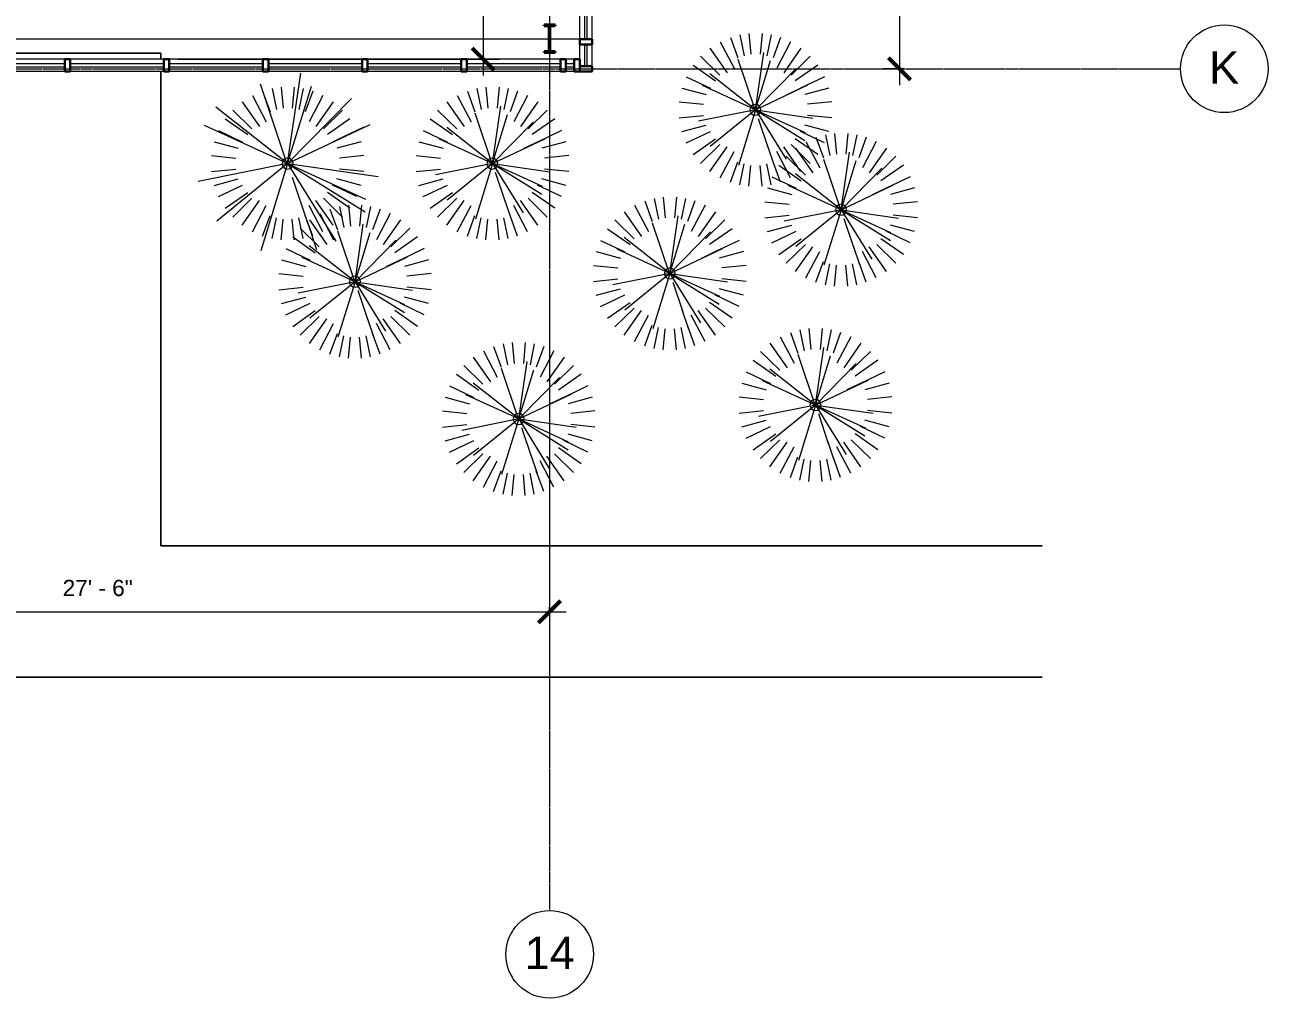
# Model space of a CAD drawing. Header units: inches. Extents: x 30 to 2293, y -1876 to -115.
# Drawn here: x 1838.8 to 2292.6, y -1875.9 to -1520.4 of the extents above; entities that cross this region are included whole.
import ezdxf

# ---------------------------------------------------------------- set-up
doc = ezdxf.new("R2010")
doc.units = ezdxf.units.IN
doc.header["$MEASUREMENT"] = 0
doc.linetypes.add('Grid Line 1_2_', pattern=[0.875, 0.5, -0.125, 0.125, -0.125])
for name, color, linetype, lineweight in [('A-ANNO-DIMS', 211, 'Continuous', 9), ('A-ANNO-DIMS-64', 211, 'Continuous', 9), ('A-GLAZ-CURT', 52, 'Continuous', 9), ('A-GLAZ-CWMG', 51, 'Continuous', 9), ('C-TOPO', 7, 'Continuous', 9), ('L-PLNT', 71, 'Continuous', 9), ('S-COLS', 52, 'Continuous', 9), ('S-GRID', 1, 'Continuous', 9), ('S-GRID-IDEN', 1, 'Continuous', 9)]:
    doc.layers.add(name, color=color, linetype=linetype, lineweight=lineweight)
doc.styles.add('Arial', font='arial.ttf', dxfattribs={"height": 5.901198})
doc.styles.add('Arial_1', font='arial.ttf', dxfattribs={"height": 11.802395})
doc.dimstyles.new('Linear_-_3_32__Arial_2', dxfattribs={"dimscale": 12, "dimtxt": 6, "dimasz": 0.666667, "dimexe": 0.5, "dimexo": 0.333333, "dimgap": 0.333333, "dimtad": 1, "dimdec": 0, "dimzin": 1, "dimdsep": 46, "dimlunit": 4, "dimtxsty": 'Arial', "dimblk1": 'OBLIQUE', "dimblk2": 'OBLIQUE', "dimsah": 1, "dimcen": 0.09, "dimdle": 0.5, "dimazin": 0, "dimtfac": 1, "dimtdec": 4, "dimtix": 1, "dimtmove": 0, "dimatfit": 3, "dimfxl": 1, "dimtvp": 1, "dimfrac": 2, "dimtolj": 1, "dimtzin": 0, "dimarcsym": 2})
doc.dimstyles.new('Linear_-_3_32__Arial_3', dxfattribs={"dimscale": 12, "dimtxt": 6, "dimasz": 0.666667, "dimexe": 0.5, "dimexo": 0.333333, "dimgap": 0.333333, "dimtad": 1, "dimdec": 0, "dimzin": 1, "dimdsep": 46, "dimlunit": 4, "dimtxsty": 'Arial', "dimblk1": 'OBLIQUE', "dimblk2": 'OBLIQUE', "dimsah": 1, "dimcen": 0.09, "dimdle": 0.5, "dimazin": 0, "dimtfac": 1, "dimtdec": 4, "dimtix": 1, "dimtmove": 0, "dimatfit": 3, "dimfxl": 1, "dimtvp": 1, "dimfrac": 2, "dimtolj": 1, "dimtzin": 0, "dimarcsym": 2})

# ---------------------------------------------------------------- blocks, each defined once
blk = doc.blocks.new('System Panel - Exterior Glazing-436193-Floor Plan - Office Annex')
at = {"layer": 'A-GLAZ-CURT', "color": 10, "lineweight": 18}
for p, q in [((17.59375, 1.25), (-17.59375, 1.25)), ((-17.59375, 1.25), (-17.59375, 0.25)), ((-17.59375, 0.25), (17.59375, 0.25)), ((17.59375, 0.25), (17.59375, 1.25))]:
    blk.add_line(p, q, dxfattribs=at)
at = {"layer": 'A-GLAZ-CURT', "color": 130}
for p, q in [((-17.59375, 0.25), (-17.59375, 1.25)), ((17.59375, 1.25), (17.59375, 0.25))]:
    blk.add_line(p, q, dxfattribs=at)
at = {"layer": 'A-GLAZ-CURT', "color": 254}
for p, q in [((17.59375, 1.25), (-17.59375, 1.25)), ((-17.59375, 0.25), (17.59375, 0.25))]:
    blk.add_line(p, q, dxfattribs=at)
blk = doc.blocks.new('System Panel - Exterior Glazing-V26-Floor Plan - Office Annex')
at = {"layer": 'A-GLAZ-CURT', "color": 10, "lineweight": 18}
for p, q in [((17.09375, 1.25), (-17.09375, 1.25)), ((-17.09375, 1.25), (-17.09375, 0.25)), ((-17.09375, 0.25), (17.09375, 0.25)), ((17.09375, 0.25), (17.09375, 1.25))]:
    blk.add_line(p, q, dxfattribs=at)
at = {"layer": 'A-GLAZ-CURT', "color": 130}
for p, q in [((-17.09375, 0.25), (-17.09375, 1.25)), ((17.09375, 1.25), (17.09375, 0.25))]:
    blk.add_line(p, q, dxfattribs=at)
at = {"layer": 'A-GLAZ-CURT', "color": 254}
for p, q in [((17.09375, 1.25), (-17.09375, 1.25)), ((-17.09375, 0.25), (17.09375, 0.25))]:
    blk.add_line(p, q, dxfattribs=at)
blk = doc.blocks.new('Rectangular Mullion - Exterior 2_ x 4_5_-430005-Floor Plan - Office Annex')
at = {"layer": 'A-GLAZ-CWMG', "color": 7}
for p, q in [((1853.31, -1532.96), (1818.12, -1532.96)), ((1853.31, -1537.46), (1818.12, -1537.46))]:
    blk.add_line(p, q, dxfattribs=at)
blk = doc.blocks.new('Rectangular Mullion - Exterior 2_ x 4_5_-V28-Floor Plan - Office Annex')
at = {"layer": 'A-GLAZ-CWMG', "color": 7}
for p, q in [((1889.5, -1532.96), (1855.31, -1532.96)), ((1889.5, -1537.46), (1855.31, -1537.46))]:
    blk.add_line(p, q, dxfattribs=at)
blk = doc.blocks.new('Rectangular Mullion - Exterior 2_ x 4_5_-V29-Floor Plan - Office Annex')
at = {"layer": 'A-GLAZ-CWMG', "color": 50, "lineweight": 30}
for p, q in [((-2, 1.5), (0, 1.5)), ((-2, -3), (-2, 1.5)), ((0, 1.5), (0, -3)), ((0, -3), (-2, -3))]:
    blk.add_line(p, q, dxfattribs=at)
blk = doc.blocks.new('Rectangular Mullion - Exterior 2_ x 4_5_-V31-Floor Plan - Office Annex')
at = {"layer": 'A-GLAZ-CWMG', "color": 50, "lineweight": 30}
for p, q in [((-1, 1.5), (1, 1.5)), ((-1, -3), (-1, 1.5)), ((1, 1.5), (1, -3)), ((1, -3), (-1, -3))]:
    blk.add_line(p, q, dxfattribs=at)
blk = doc.blocks.new('System Panel - Exterior Glazing-651811-Floor Plan - Office Annex')
at = {"layer": 'A-GLAZ-CURT', "color": 10, "lineweight": 18}
for p, q in [((1.53125, 1.25), (-1.53125, 1.25)), ((-1.53125, 1.25), (-1.53125, 0.25)), ((-1.53125, 0.25), (1.53125, 0.25)), ((1.53125, 0.25), (1.53125, 1.25))]:
    blk.add_line(p, q, dxfattribs=at)
at = {"layer": 'A-GLAZ-CURT', "color": 254}
for p, q in [((1.53125, 1.25), (-1.53125, 1.25)), ((-1.53125, 0.25), (1.53125, 0.25))]:
    blk.add_line(p, q, dxfattribs=at)
blk = doc.blocks.new('Rectangular Mullion - Exterior 2_ x 4_5_-651809-Floor Plan - Office Annex')
at = {"layer": 'A-GLAZ-CWMG', "color": 7}
for p, q in [((2039.31, -1532.96), (2036.25, -1532.96)), ((2039.31, -1537.46), (2036.25, -1537.46))]:
    blk.add_line(p, q, dxfattribs=at)
blk = doc.blocks.new('System Panel - Exterior Glazing-430041-Floor Plan - Office Annex')
at = {"layer": 'A-GLAZ-CURT', "color": 10, "lineweight": 18}
for p, q in [((17.09375, -0.25), (-17.09375, -0.25)), ((-17.09375, -0.25), (-17.09375, -1.25)), ((-17.09375, -1.25), (17.09375, -1.25)), ((17.09375, -1.25), (17.09375, -0.25))]:
    blk.add_line(p, q, dxfattribs=at)
at = {"layer": 'A-GLAZ-CURT', "color": 130}
for p, q in [((-17.09375, -1.25), (-17.09375, -0.25)), ((17.09375, -0.25), (17.09375, -1.25))]:
    blk.add_line(p, q, dxfattribs=at)
at = {"layer": 'A-GLAZ-CURT', "color": 254}
for p, q in [((17.09375, -0.25), (-17.09375, -0.25)), ((-17.09375, -1.25), (17.09375, -1.25))]:
    blk.add_line(p, q, dxfattribs=at)
blk = doc.blocks.new('System Panel - Exterior Glazing-651607-Floor Plan - Office Annex')
at = {"layer": 'A-GLAZ-CURT', "color": 10, "lineweight": 18}
for p, q in [((3.91, -0.25), (-3.91, -0.25)), ((-3.91, -0.25), (-3.91, -1.25)), ((-3.91, -1.25), (3.91, -1.25)), ((3.91, -1.25), (3.91, -0.25))]:
    blk.add_line(p, q, dxfattribs=at)
at = {"layer": 'A-GLAZ-CURT', "color": 254}
for p, q in [((3.91, -0.25), (-3.91, -0.25)), ((-3.91, -1.25), (3.91, -1.25))]:
    blk.add_line(p, q, dxfattribs=at)
blk = doc.blocks.new('Rectangular Mullion - Exterior 2_ x 4_5_-430028-Floor Plan - Office Annex')
at = {"layer": 'A-GLAZ-CWMG', "color": 7}
for p, q in [((2041.31, -1525.65), (2041.31, -1491.46)), ((2045.81, -1525.65), (2045.81, -1491.46))]:
    blk.add_line(p, q, dxfattribs=at)
blk = doc.blocks.new('Rectangular Mullion - Exterior 2_ x 4_5_-651604-Floor Plan - Office Annex')
at = {"layer": 'A-GLAZ-CWMG', "color": 7}
for p, q in [((2041.31, -1532.96), (2041.31, -1527.65)), ((2045.81, -1535.46), (2045.81, -1527.65))]:
    blk.add_line(p, q, dxfattribs=at)
blk = doc.blocks.new('Rectangular Mullion - Exterior 2_ x 4_5_-430046-Floor Plan - Office Annex')
at = {"layer": 'A-GLAZ-CWMG', "color": 50, "lineweight": 30}
for p, q in [((-2, 3), (0, 3)), ((-2, -1.5), (-2, 3)), ((0, 3), (0, -1.5)), ((0, -1.5), (-2, -1.5))]:
    blk.add_line(p, q, dxfattribs=at)
blk = doc.blocks.new('Rectangular Mullion - Exterior 2_ x 4_5_-430033-Floor Plan - Office Annex')
at = {"layer": 'A-GLAZ-CWMG', "color": 50, "lineweight": 30}
for p, q in [((-1, 3), (1, 3)), ((-1, -1.5), (-1, 3)), ((1, 3), (1, -1.5)), ((1, -1.5), (-1, -1.5))]:
    blk.add_line(p, q, dxfattribs=at)
blk = doc.blocks.new('RPC Shrub - Acacia  3_-6_-453035-Floor Plan - Office Annex')
at = {"layer": 'L-PLNT', "color": 252}
for p, q in [((-2.95, 27.84), (-2.02, 18.97)), ((2.95, 27.84), (2.02, 18.97)), ((-16.33, 22.75), (-10.57, 14.53)), ((-12.09, 25.26), (-7.86, 16.43)), ((-7.96, 26.84), (-5.59, 18.01)), ((7.96, 26.84), (5.59, 18.01)), ((12.09, 25.26), (7.86, 16.43)), ((16.33, 22.75), (10.57, 14.53)), ((-19.56, 20.03), (-12.68, 13.05)), ((0, 0), (-9.08, 19.18)), ((0, 0), (3.03, 21)), ((19.56, 20.03), (12.68, 13.05)), ((-22.54, 16.61), (-13.53, 10.3)), ((0, 0), (-15.14, 14.87)), ((-8.46, 17.68), (-5.5, 11.5)), ((0, 0), (8.31, 18.09)), ((0, 0), (11.21, 18.01)), ((22.54, 16.61), (13.53, 10.3)), ((-26.46, 9.16), (-18.94, 6.43)), ((-24.88, 12.85), (-15.27, 7.81)), ((0, 0), (18.04, 11.16)), ((24.88, 12.85), (15.27, 7.81)), ((26.46, 9.16), (18.94, 6.43)), ((-27.42, 5.69), (-19.78, 4.12)), ((0, 0), (-17.96, 5.53)), ((3.13, 1.05), (14, 4.69)), ((20.09, 6.82), (13.26, 4.5)), ((27.42, 5.69), (19.78, 4.12)), ((-27.9, 2.4), (-20.28, 1.69)), ((0, 0), (-21, 3.03)), ((0, 0), (-13.12, -16.68)), ((0, 0), (-8.86, -19.28)), ((0, 0), (20.28, -6.24)), ((0, 0), (13.37, -16.47)), ((0, 0), (4.15, -20.81)), ((27.9, 2.4), (20.28, 1.69)), ((-27.9, -2.4), (-20.28, -1.69)), ((-27.42, -5.69), (-19.78, -4.12)), ((-18.52, -6.41), (0.29, -0.11)), ((27.42, -5.69), (19.78, -4.12)), ((27.9, -2.4), (20.28, -1.69)), ((-26.46, -9.16), (-18.94, -6.43)), ((-24.88, -12.85), (-15.27, -7.81)), ((24.88, -12.85), (15.27, -7.81)), ((26.46, -9.16), (18.94, -6.43)), ((-22.54, -16.61), (-13.53, -10.3)), ((-19.56, -20.03), (-12.68, -13.05)), ((19.56, -20.03), (12.68, -13.05)), ((22.54, -16.61), (13.53, -10.3)), ((-16.33, -22.75), (-10.57, -14.53)), ((-12.09, -25.26), (-7.86, -16.43)), ((-7.96, -26.84), (-5.59, -18.01)), ((7.96, -26.84), (5.59, -18.01)), ((12.09, -25.26), (7.86, -16.43)), ((16.33, -22.75), (10.57, -14.53)), ((-2.95, -27.84), (-2.02, -18.97)), ((2.95, -27.84), (2.02, -18.97))]:
    blk.add_line(p, q, dxfattribs=at)
for start, end in [(0, 180), (180, 0)]:
    blk.add_arc((0, 0), 2, start, end, dxfattribs=at)
blk = doc.blocks.new('RPC Shrub - Thevetia 5_-6_-453034-Floor Plan - Office Annex')
at = {"layer": 'L-PLNT', "color": 252}
for p, q in [((0, 0), (4.76, 33)), ((0, 0), (-14.27, 30.13)), ((-13.3, 27.78), (-8.64, 18.07)), ((-2.95, 27.84), (-2.02, 18.97)), ((0, 0), (13.06, 28.42)), ((0, 0), (17.61, 28.31)), ((2.95, 27.84), (2.02, 18.97)), ((0, 0), (-23.79, 23.36)), ((-16.33, 22.75), (-10.57, 14.53)), ((-12.09, 25.26), (-7.86, 16.43)), ((-7.96, 26.84), (-5.59, 18.01)), ((7.96, 26.84), (5.59, 18.01)), ((12.09, 25.26), (7.86, 16.43)), ((16.33, 22.75), (10.57, 14.53)), ((-19.56, 20.03), (-12.68, 13.05)), ((19.56, 20.03), (12.68, 13.05)), ((-22.54, 16.61), (-13.53, 10.3)), ((0, 0), (28.36, 17.54)), ((22.54, 16.61), (13.53, 10.3)), ((-26.46, 9.16), (-18.94, 6.43)), ((-24.88, 12.85), (-15.27, 7.81)), ((24.88, 12.85), (15.27, 7.81)), ((26.46, 9.16), (18.94, 6.43)), ((31.57, 10.71), (20.84, 7.07)), ((0, 0), (-33, 4.76)), ((0, 0), (-28.22, 8.69)), ((-27.42, 5.69), (-19.78, 4.12)), ((4.91, 1.65), (22, 7.37)), ((27.42, 5.69), (19.78, 4.12)), ((-27.9, 2.4), (-20.28, 1.69)), ((0, 0), (-20.61, -26.21)), ((0, 0), (-13.93, -30.29)), ((0, 0), (31.86, -9.81)), ((0, 0), (21.02, -25.88)), ((0, 0), (6.52, -32.7)), ((27.9, 2.4), (20.28, 1.69)), ((-29.1, -10.08), (0.46, -0.17)), ((-27.9, -2.4), (-20.28, -1.69)), ((-27.42, -5.69), (-19.78, -4.12)), ((27.42, -5.69), (19.78, -4.12)), ((27.9, -2.4), (20.28, -1.69)), ((-26.46, -9.16), (-18.94, -6.43)), ((-24.88, -12.85), (-15.27, -7.81)), ((24.88, -12.85), (15.27, -7.81)), ((26.46, -9.16), (18.94, -6.43)), ((-22.54, -16.61), (-13.53, -10.3)), ((-19.56, -20.03), (-12.68, -13.05)), ((19.56, -20.03), (12.68, -13.05)), ((22.54, -16.61), (13.53, -10.3)), ((-16.33, -22.75), (-10.57, -14.53)), ((-12.09, -25.26), (-7.86, -16.43)), ((-7.96, -26.84), (-5.59, -18.01)), ((7.96, -26.84), (5.59, -18.01)), ((12.09, -25.26), (7.86, -16.43)), ((16.33, -22.75), (10.57, -14.53)), ((-2.95, -27.84), (-2.02, -18.97)), ((2.95, -27.84), (2.02, -18.97))]:
    blk.add_line(p, q, dxfattribs=at)
for start, end in [(0, 180), (180, 0)]:
    blk.add_arc((0, 0), 2, start, end, dxfattribs=at)
blk = doc.blocks.new('Grid - Grid Head - Circle-50561-Floor Plan - Office Annex')
at = {"layer": 'S-GRID-IDEN', "color": 7}
blk.add_circle((0, 0), 0.25, dxfattribs=at)
blk = doc.blocks.new('Open Source Metal Building_Exterior_rvt-1-Floor Plan - Office Annex')
at = {"layer": 'S-COLS'}
h = blk.add_hatch(dxfattribs=at)
h.set_pattern_fill('FP_4', color=256, style=0, pattern_type=2)
h.set_pattern_definition([(45, (0, 0), (-6.335677, 6.335677), []), (45, (0, 9.6), (-6.335677, 6.335677), [])])
h.paths.add_polyline_path([(2028.31, -1530.46), (2032.31, -1530.46), (2032.31, -1530.19), (2030.97, -1530.19), (2030.59, -1530.03), (2030.43, -1529.65), (2030.43, -1521.27), (2030.59, -1520.89), (2030.97, -1520.73), (2032.31, -1520.73), (2032.31, -1520.46), (2028.31, -1520.46), (2028.31, -1520.73), (2029.65, -1520.73), (2030.04, -1520.89), (2030.2, -1521.27), (2030.2, -1529.65), (2030.04, -1530.03), (2029.65, -1530.19), (2028.31, -1530.19)], flags=0)
at = {"layer": 'C-TOPO'}
for p, q in [((2030.2, -1525.59), (1803.12, -1525.59)), ((2041.31, -1525.59), (2030.43, -1525.59)), ((1803.12, -1530.71), (1888.44, -1530.71)), ((1888.44, -1530.71), (1803.12, -1530.71)), ((1888.44, -1530.71), (1888.44, -1532.96)), ((1888.44, -1532.96), (1888.44, -1530.71)), ((1888.44, -1537.46), (1888.44, -1710.71)), ((1888.44, -1710.71), (1888.44, -1537.46)), ((1888.44, -1710.71), (2210.15, -1710.71)), ((2210.15, -1710.71), (1888.44, -1710.71)), ((126.49, -1758.71), (2210.15, -1758.71)), ((2210.15, -1758.71), (126.49, -1758.71))]:
    blk.add_line(p, q, dxfattribs=at)
at = {"layer": 'S-COLS', "color": 90, "lineweight": 40}
for p, q in [((2032.31, -1520.46), (2028.31, -1520.46)), ((2028.31, -1520.46), (2028.31, -1520.73)), ((2028.31, -1520.73), (2029.65, -1520.73)), ((2030.2, -1521.27), (2030.2, -1529.65)), ((2030.43, -1529.65), (2030.43, -1521.27)), ((2030.97, -1520.73), (2032.31, -1520.73)), ((2032.31, -1520.73), (2032.31, -1520.46)), ((2029.65, -1530.19), (2028.31, -1530.19)), ((2028.31, -1530.19), (2028.31, -1530.46)), ((2028.31, -1530.46), (2032.31, -1530.46)), ((2032.31, -1530.19), (2030.97, -1530.19)), ((2032.31, -1530.46), (2032.31, -1530.19))]:
    blk.add_line(p, q, dxfattribs=at)
for centre, start, end in [((2029.65, -1521.27), 0, 90), ((2030.97, -1521.27), 90, 180), ((2029.65, -1529.65), 270, 0), ((2030.97, -1529.65), 180, 270)]:
    blk.add_arc(centre, 0.543, start, end, dxfattribs=at)
at = {"layer": 'S-GRID', "linetype": 'Grid Line 1_2_'}
for p, q in [((2030.31, -114.83), (2030.31, -1843.89)), ((62.02, -1536.46), (2260.57, -1536.46))]:
    blk.add_line(p, q, dxfattribs=at)
at = {"lineweight": 9}
for name, p in [('Rectangular Mullion - Exterior 2_ x 4_5_-430028-Floor Plan - Office Annex', (0, 0)), ('Rectangular Mullion - Exterior 2_ x 4_5_-651604-Floor Plan - Office Annex', (0, 0)), ('Rectangular Mullion - Exterior 2_ x 4_5_-430005-Floor Plan - Office Annex', (0, 0)), ('Rectangular Mullion - Exterior 2_ x 4_5_-V28-Floor Plan - Office Annex', (0, 0)), ('Rectangular Mullion - Exterior 2_ x 4_5_-V28-Floor Plan - Office Annex', (36.19, 0)), ('Rectangular Mullion - Exterior 2_ x 4_5_-V28-Floor Plan - Office Annex', (72.37, 0)), ('Rectangular Mullion - Exterior 2_ x 4_5_-V28-Floor Plan - Office Annex', (108.56, 0)), ('Rectangular Mullion - Exterior 2_ x 4_5_-V28-Floor Plan - Office Annex', (144.75, 0)), ('Rectangular Mullion - Exterior 2_ x 4_5_-651809-Floor Plan - Office Annex', (0, 0)), ('System Panel - Exterior Glazing-436193-Floor Plan - Office Annex', (1835.72, -1535.96)), ('System Panel - Exterior Glazing-V26-Floor Plan - Office Annex', (1872.41, -1535.96)), ('System Panel - Exterior Glazing-V26-Floor Plan - Office Annex', (1908.59, -1535.96)), ('System Panel - Exterior Glazing-V26-Floor Plan - Office Annex', (1944.78, -1535.96)), ('System Panel - Exterior Glazing-V26-Floor Plan - Office Annex', (1980.97, -1535.96)), ('System Panel - Exterior Glazing-V26-Floor Plan - Office Annex', (2017.16, -1535.96)), ('System Panel - Exterior Glazing-651811-Floor Plan - Office Annex', (2037.78, -1535.96))]:
    blk.add_blockref(name, p, dxfattribs=at)
at = {"lineweight": 9, "rotation": 270}
for name, p in [('System Panel - Exterior Glazing-430041-Floor Plan - Office Annex', (2044.31, -1508.55)), ('RPC Shrub - Acacia  3_-6_-453035-Floor Plan - Office Annex', (2105.44, -1551.46)), ('System Panel - Exterior Glazing-651607-Floor Plan - Office Annex', (2044.31, -1531.55)), ('RPC Shrub - Thevetia 5_-6_-453034-Floor Plan - Office Annex', (1934.69, -1571.08)), ('RPC Shrub - Acacia  3_-6_-453035-Floor Plan - Office Annex', (2009.44, -1571.08)), ('RPC Shrub - Acacia  3_-6_-453035-Floor Plan - Office Annex', (2136.7, -1587.96)), ('RPC Shrub - Acacia  3_-6_-453035-Floor Plan - Office Annex', (2074.19, -1611.21)), ('RPC Shrub - Acacia  3_-6_-453035-Floor Plan - Office Annex', (1959.28, -1614.23)), ('RPC Shrub - Acacia  3_-6_-453035-Floor Plan - Office Annex', (2127.35, -1659.27)), ('RPC Shrub - Acacia  3_-6_-453035-Floor Plan - Office Annex', (2019.03, -1664.37))]:
    blk.add_blockref(name, p, dxfattribs=at)
at = {"lineweight": 9, "extrusion": (0, 0, -1)}
for name, p, rotation in [('Rectangular Mullion - Exterior 2_ x 4_5_-430033-Floor Plan - Office Annex', (-2044.31, -1526.65), 270), ('Rectangular Mullion - Exterior 2_ x 4_5_-V31-Floor Plan - Office Annex', (-1854.31, -1535.96), 180), ('Rectangular Mullion - Exterior 2_ x 4_5_-V31-Floor Plan - Office Annex', (-1890.5, -1535.96), 180), ('Rectangular Mullion - Exterior 2_ x 4_5_-V31-Floor Plan - Office Annex', (-1926.69, -1535.96), 180), ('Rectangular Mullion - Exterior 2_ x 4_5_-V31-Floor Plan - Office Annex', (-1962.87, -1535.96), 180), ('Rectangular Mullion - Exterior 2_ x 4_5_-V31-Floor Plan - Office Annex', (-1999.06, -1535.96), 180), ('Rectangular Mullion - Exterior 2_ x 4_5_-V31-Floor Plan - Office Annex', (-2035.25, -1535.96), 180), ('Rectangular Mullion - Exterior 2_ x 4_5_-V29-Floor Plan - Office Annex', (-2041.31, -1535.96), 180), ('Rectangular Mullion - Exterior 2_ x 4_5_-430046-Floor Plan - Office Annex', (-2044.31, -1537.46), 270)]:
    blk.add_blockref(name, p, dxfattribs=dict(at, rotation=rotation))
at = {"layer": 'S-GRID-IDEN', "attachment_point": 2, "line_spacing_factor": 0.938532, "style": 'Arial_1', "bg_fill": 3, "box_fill_scale": 1.25, "bg_fill_color": 0, "bg_fill_transparency": 0}
for s, insert, char_height, width in [('K', (2276.51, -1530.1), 11.8, 13.104), ('14', (2030.31, -1853.47), 11.802, 21.888)]:
    blk.add_mtext(s, dxfattribs=dict(at, insert=insert, char_height=char_height, width=width))
at = {"color": 170, "lineweight": 5, "xscale": 63.99999999999997, "yscale": 63.99999999999997, "zscale": 63.99999999999997}
for p, rotation in [((2276.57, -1536.46), 269.9999999999994), ((2030.31, -1859.89), 180)]:
    blk.add_blockref('Grid - Grid Head - Circle-50561-Floor Plan - Office Annex', p, dxfattribs=dict(at, rotation=rotation))
blk = doc.blocks.new('DIMBLOCK45-Floor Plan - Office Annex')
at = {"layer": 'A-ANNO-DIMS-64', "lineweight": 50}
for p, q in [((2006.01, -1374.21), (2002.01, -1370.21)), ((2006.01, -1374.21), (2010.01, -1378.21)), ((2006.01, -1532.96), (2002.01, -1528.96)), ((2006.01, -1532.96), (2010.01, -1536.96))]:
    blk.add_line(p, q, dxfattribs=at)
at = {"layer": 'A-ANNO-DIMS-64'}
for p, q in [((1950.94, -1374.21), (2012.01, -1374.21)), ((2006.01, -1374.21), (1950.94, -1374.21)), ((2006.01, -1374.21), (2006.01, -1538.96)), ((1894.5, -1532.96), (2012.01, -1532.96)), ((2006.01, -1532.96), (1894.5, -1532.96))]:
    blk.add_line(p, q, dxfattribs=at)
at = {"layer": 'A-ANNO-DIMS-64', "color": 0, "insert": (1994.36, -1466.32), "char_height": 5.901, "width": 30.5723, "attachment_point": 1, "rotation": 90, "line_spacing_factor": 0.938532, "style": 'Arial'}
blk.add_mtext('13\' - 3"', dxfattribs=at)
blk = doc.blocks.new('_Oblique')
at = {"color": 0, "linetype": 'ByBlock', "lineweight": -2}
blk.add_line((-0.5, -0.5), (0.5, 0.5), dxfattribs=at)
blk = doc.blocks.new('DIMBLOCK64-Floor Plan - Office Annex')
at = {"layer": 'A-ANNO-DIMS-64', "lineweight": 50}
for p, q in [((1700.31, -1734.79), (1704.31, -1730.79)), ((2030.31, -1734.79), (2034.31, -1730.79)), ((1700.31, -1734.79), (1696.31, -1738.79)), ((2030.31, -1734.79), (2026.31, -1738.79))]:
    blk.add_line(p, q, dxfattribs=at)
at = {"layer": 'A-ANNO-DIMS-64'}
for p, q in [((1700.31, -1733.13), (1700.31, -1740.79)), ((1700.31, -1734.79), (1700.31, -1733.13)), ((2030.31, -1733.13), (2030.31, -1740.79)), ((2030.31, -1734.79), (2030.31, -1733.13)), ((1700.31, -1734.79), (2036.31, -1734.79))]:
    blk.add_line(p, q, dxfattribs=at)
at = {"layer": 'A-ANNO-DIMS-64', "color": 0, "insert": (1852.57, -1723.13), "char_height": 5.901, "width": 30.5723, "attachment_point": 1, "line_spacing_factor": 0.938532, "style": 'Arial'}
blk.add_mtext('27\' - 6"', dxfattribs=at)
blk = doc.blocks.new('DIMBLOCK69-Floor Plan - Office Annex')
at = {"layer": 'A-ANNO-DIMS-64', "lineweight": 50}
for p, q in [((2158.03, -1278.46), (2154.03, -1274.46)), ((2158.03, -1278.46), (2162.03, -1282.46)), ((2158.03, -1536.46), (2154.03, -1532.46)), ((2158.03, -1536.46), (2162.03, -1540.46))]:
    blk.add_line(p, q, dxfattribs=at)
at = {"layer": 'A-ANNO-DIMS-64'}
for p, q in [((2159.68, -1278.46), (2152.03, -1278.46)), ((2158.03, -1278.46), (2158.03, -1542.46)), ((2158.03, -1278.46), (2159.68, -1278.46)), ((2159.68, -1536.46), (2152.03, -1536.46)), ((2158.03, -1536.46), (2159.68, -1536.46))]:
    blk.add_line(p, q, dxfattribs=at)
at = {"layer": 'A-ANNO-DIMS-64', "color": 0, "insert": (2146.37, -1420.2), "char_height": 5.901, "width": 30.5723, "attachment_point": 1, "rotation": 90, "line_spacing_factor": 0.938532, "style": 'Arial'}
blk.add_mtext('21\' - 6"', dxfattribs=at)

msp = doc.modelspace()

# ---------------------------------------------------------------- dimensions: what is measured, and where the dimension line sits
at = {"layer": 'A-ANNO-DIMS'}
for base, p1, p2, dimstyle, override, picture, middle in [((2158.03, -1536.46), (2163.68, -1278.46), (2163.68, -1536.46), 'Linear_-_3_32__Arial_3', {"dimpost": '<>', "dimfxl": 258}, 'DIMBLOCK69-Floor Plan - Office Annex', (2151.01, -1407.46)), ((2006.01, -1532.96), (1946.94, -1374.21), (1890.5, -1532.96), 'Linear_-_3_32__Arial_2', {"dimpost": '<>', "dimfxl": 168.48369}, 'DIMBLOCK45-Floor Plan - Office Annex', (1999, -1453.59))]:
    dim = msp.add_linear_dim(base=base, p1=p1, p2=p2, angle=90, dimstyle=dimstyle, override=override, dxfattribs=at)
    dim.commit()
    dim.dimension.update_dxf_attribs({"geometry": picture, "text_midpoint": middle})
dim = msp.add_linear_dim(base=(2030.31, -1734.79), p1=(1700.31, -1729.13), p2=(2030.31, -1729.13), dimstyle='Linear_-_3_32__Arial_3', override={"dimpost": '<>', "dimfxl": 330}, dxfattribs=at)
dim.commit()
dim.dimension.update_dxf_attribs({"geometry": 'DIMBLOCK64-Floor Plan - Office Annex', "text_midpoint": (1865.31, -1727.78)})

# ---------------------------------------------------------------- next in the draw order: block references
at = {"lineweight": 5}
msp.add_blockref('Open Source Metal Building_Exterior_rvt-1-Floor Plan - Office Annex', (0, 0), dxfattribs=at)

doc.saveas('drawing.dxf')
